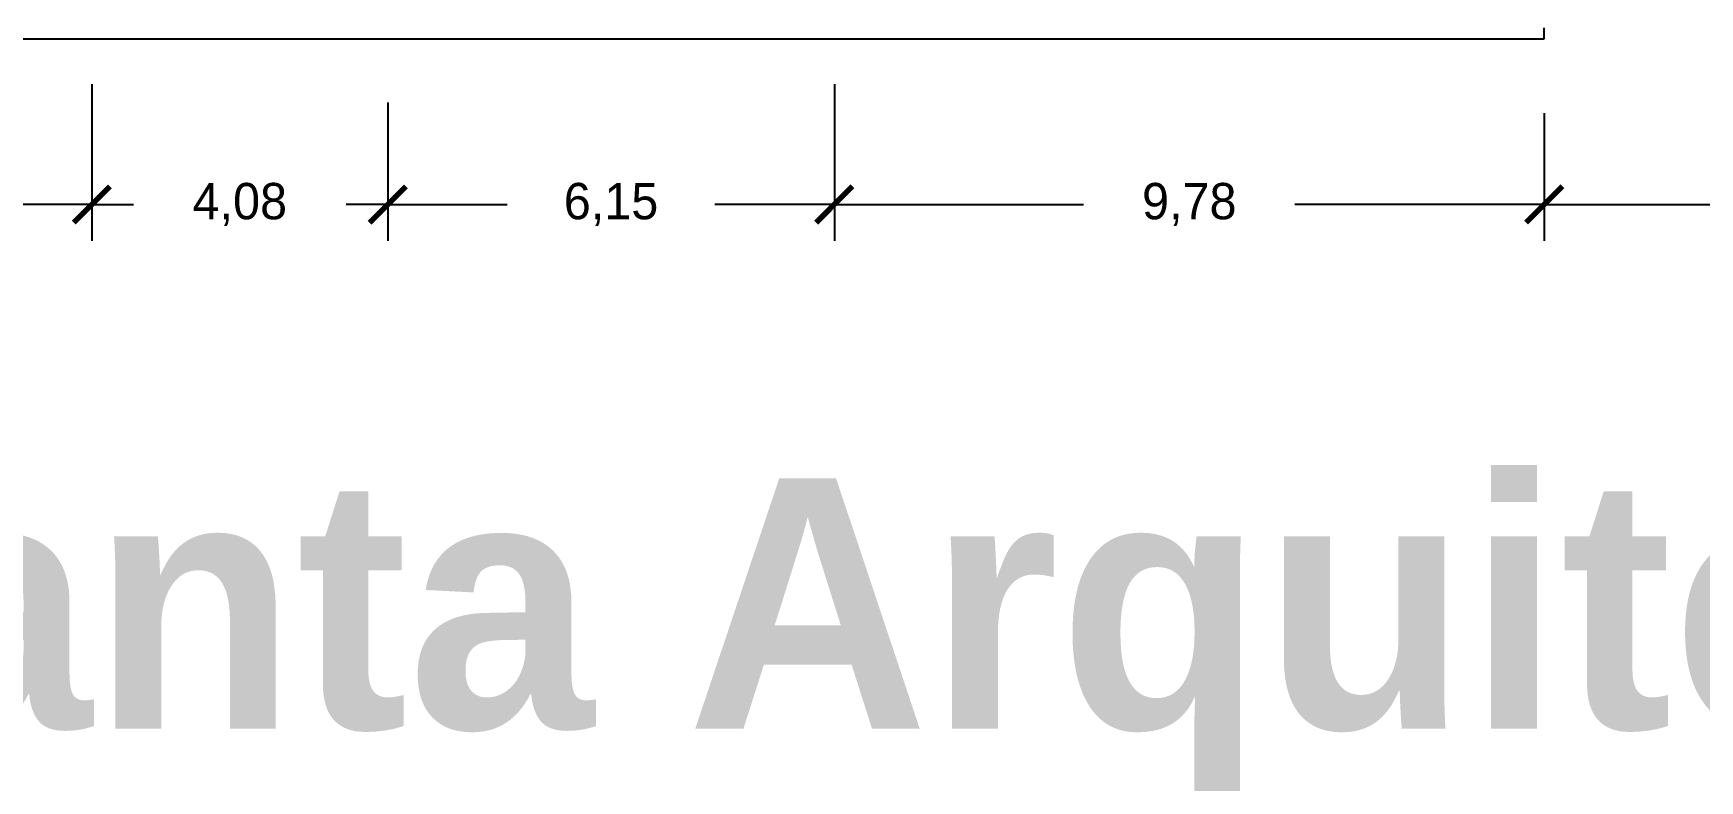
# Model space of a CAD drawing. Header units: millimetres. Extents: x -1615 to -538, y 177 to 397.
# Drawn here: x -1143.93 to -1120.98, y 299.51 to 309.8 of the extents above; entities that cross this region are included whole.
import ezdxf

# ---------------------------------------------------------------- set-up
doc = ezdxf.new("R2010")
doc.units = ezdxf.units.MM
doc.layers.add('MUROS', color=1, linetype='Continuous')
doc.styles.get("Standard").update_dxf_attribs({"font": 'stylu.ttf'})
doc.dimstyles.new('ISO-25', dxfattribs={"dimtxt": 0.5, "dimasz": 0.5, "dimexe": 0.5, "dimexo": 0.625, "dimtad": 0, "dimtih": 1, "dimtoh": 1, "dimtxsty": 'Standard', "dimblk": 'ARCHTICK', "dimcen": 2.5, "dimadec": 0, "dimazin": 0, "dimtfac": 1, "dimtmove": 0, "dimatfit": 3, "dimfxl": 0, "dimarcsym": 0})

# ---------------------------------------------------------------- blocks, each defined once
blk = doc.blocks.new('_ArchTick')
at = {"color": 0, "linetype": 'ByBlock', "const_width": 0.15}
blk.add_lwpolyline([(-0.5, -0.5), (0.5, 0.5)], dxfattribs=at)
blk = doc.blocks.new('*D241')
at = {"color": 0, "lineweight": -2}
for p, q in [((-1153.195, 309.098), (-1153.195, 306.942)), ((-1143.12, 309.098), (-1143.12, 306.942)), ((-1153.195, 307.442), (-1149.773, 307.442)), ((-1143.12, 307.442), (-1146.542, 307.442))]:
    blk.add_line(p, q, dxfattribs=at)
at = {"layer": 'Defpoints', "color": 0}
for p in [(-1153.195, 309.723), (-1143.12, 309.723), (-1143.12, 307.442)]:
    blk.add_point(p, dxfattribs=at)
at = {"color": 0, "lineweight": -2, "xscale": 0.5, "yscale": 0.5, "zscale": 0.5, "rotation": 180}
blk.add_blockref('_ArchTick', (-1153.195, 307.442), dxfattribs=at)
at = {"color": 0, "lineweight": -2, "xscale": 0.5, "yscale": 0.5, "zscale": 0.5}
blk.add_blockref('_ArchTick', (-1143.12, 307.442), dxfattribs=at)
at = {"color": 0, "insert": (-1148.157, 307.442), "char_height": 0.5, "attachment_point": 5}
blk.add_mtext('10,08', dxfattribs=at)
blk = doc.blocks.new('*D242')
at = {"color": 0, "lineweight": -2}
for p, q in [((-1143.12, 309.098), (-1143.12, 306.942)), ((-1139.045, 308.844), (-1139.045, 306.942)), ((-1143.12, 307.442), (-1143.62, 307.442)), ((-1143.12, 307.442), (-1142.548, 307.442)), ((-1139.045, 307.442), (-1139.617, 307.442)), ((-1139.045, 307.442), (-1138.545, 307.442))]:
    blk.add_line(p, q, dxfattribs=at)
at = {"layer": 'Defpoints', "color": 0}
for p in [(-1143.12, 309.723), (-1139.045, 309.469), (-1139.045, 307.442)]:
    blk.add_point(p, dxfattribs=at)
at = {"color": 0, "lineweight": -2, "xscale": 0.5, "yscale": 0.5, "zscale": 0.5}
blk.add_blockref('_ArchTick', (-1143.12, 307.442), dxfattribs=at)
at = {"color": 0, "lineweight": -2, "xscale": 0.5, "yscale": 0.5, "zscale": 0.5, "rotation": 180}
blk.add_blockref('_ArchTick', (-1139.045, 307.442), dxfattribs=at)
at = {"color": 0, "insert": (-1141.082, 307.442), "char_height": 0.5, "attachment_point": 5}
blk.add_mtext('4,08', dxfattribs=at)
blk = doc.blocks.new('*D271')
at = {"color": 0, "lineweight": -2}
for p, q in [((-1132.895, 309.098), (-1132.895, 306.942)), ((-1139.045, 308.844), (-1139.045, 306.942)), ((-1139.045, 307.442), (-1137.4, 307.442)), ((-1132.895, 307.442), (-1134.54, 307.442))]:
    blk.add_line(p, q, dxfattribs=at)
at = {"layer": 'Defpoints', "color": 0}
for p in [(-1132.895, 309.723), (-1139.045, 309.469), (-1132.895, 307.442)]:
    blk.add_point(p, dxfattribs=at)
at = {"color": 0, "lineweight": -2, "xscale": 0.5, "yscale": 0.5, "zscale": 0.5, "rotation": 180}
blk.add_blockref('_ArchTick', (-1139.045, 307.442), dxfattribs=at)
at = {"color": 0, "lineweight": -2, "xscale": 0.5, "yscale": 0.5, "zscale": 0.5}
blk.add_blockref('_ArchTick', (-1132.895, 307.442), dxfattribs=at)
at = {"color": 0, "insert": (-1135.97, 307.442), "char_height": 0.5, "attachment_point": 5}
blk.add_mtext('6,15', dxfattribs=at)
blk = doc.blocks.new('*D272')
at = {"color": 0, "lineweight": -2}
for p, q in [((-1132.895, 309.098), (-1132.895, 306.942)), ((-1123.12, 308.7), (-1123.12, 306.942)), ((-1132.895, 307.442), (-1129.462, 307.442)), ((-1123.12, 307.442), (-1126.553, 307.442))]:
    blk.add_line(p, q, dxfattribs=at)
at = {"layer": 'Defpoints', "color": 0}
for p in [(-1132.895, 309.723), (-1123.12, 309.325), (-1123.12, 307.442)]:
    blk.add_point(p, dxfattribs=at)
at = {"color": 0, "lineweight": -2, "xscale": 0.5, "yscale": 0.5, "zscale": 0.5, "rotation": 180}
blk.add_blockref('_ArchTick', (-1132.895, 307.442), dxfattribs=at)
at = {"color": 0, "lineweight": -2, "xscale": 0.5, "yscale": 0.5, "zscale": 0.5}
blk.add_blockref('_ArchTick', (-1123.12, 307.442), dxfattribs=at)
at = {"color": 0, "insert": (-1128.007, 307.442), "char_height": 0.5, "attachment_point": 5}
blk.add_mtext('9,78', dxfattribs=at)
blk = doc.blocks.new('*D243')
at = {"color": 0, "lineweight": -2}
for p, q in [((-1114.919, 315.668), (-1114.919, 306.942)), ((-1123.12, 308.7), (-1123.12, 306.942)), ((-1123.12, 307.442), (-1120.219, 307.442)), ((-1114.919, 307.442), (-1117.82, 307.442))]:
    blk.add_line(p, q, dxfattribs=at)
at = {"layer": 'Defpoints', "color": 0}
for p in [(-1114.919, 316.293), (-1123.12, 309.325), (-1114.919, 307.442)]:
    blk.add_point(p, dxfattribs=at)
at = {"color": 0, "lineweight": -2, "xscale": 0.5, "yscale": 0.5, "zscale": 0.5, "rotation": 180}
blk.add_blockref('_ArchTick', (-1123.12, 307.442), dxfattribs=at)
at = {"color": 0, "lineweight": -2, "xscale": 0.5, "yscale": 0.5, "zscale": 0.5}
blk.add_blockref('_ArchTick', (-1114.919, 307.442), dxfattribs=at)
at = {"color": 0, "insert": (-1119.02, 307.442), "char_height": 0.5, "attachment_point": 5}
blk.add_mtext('8,2', dxfattribs=at)

msp = doc.modelspace()

# ---------------------------------------------------------------- linework, layer by layer
at = {"layer": 'MUROS'}
for p, q in [((-1123.12, 309.723), (-1123.12, 309.873)), ((-1153.195, 309.723), (-1123.12, 309.723))]:
    msp.add_line(p, q, dxfattribs=at)

# ---------------------------------------------------------------- texts
at = {"insert": (-1126.349, 303.671), "char_height": 3.44596, "width": 71.25909, "attachment_point": 2}
msp.add_mtext('{\\fStylus BT|b1|i0|c0|p34;Planta Arquitectonica \\PSegundo Nivel}', dxfattribs=at)

# ---------------------------------------------------------------- dimensions: what is measured, and where the dimension line sits
for base, p1, p2, picture, middle in [((-1114.919, 307.442), (-1123.12, 309.325), (-1114.919, 316.293), '*D243', (-1119.02, 307.442)), ((-1139.044900628, 307.441916029), (-1143.119900628, 309.722989714), (-1139.044900628, 309.469100738), '*D242', (-1141.082400628, 307.441916029)), ((-1132.895, 307.442), (-1139.045, 309.469), (-1132.895, 309.723), '*D271', (-1135.97, 307.442)), ((-1123.119900628, 307.441916029), (-1132.894900628, 309.722989714), (-1123.119900628, 309.325021195), '*D272', (-1128.007400628, 307.441916029))]:
    dim = msp.add_linear_dim(base=base, p1=p1, p2=p2, dimstyle='ISO-25', override={"dimtmove": 1})
    dim.commit()
    dim.dimension.update_dxf_attribs({"geometry": picture, "text_midpoint": middle})
dim = msp.add_linear_dim(base=(-1143.119900628, 307.441916029), p1=(-1153.194900628, 309.722989714), p2=(-1143.119900628, 309.722989714), dimstyle='ISO-25')
dim.commit()
dim.dimension.update_dxf_attribs({"geometry": '*D241', "text_midpoint": (-1148.157400628, 307.441916029)})

doc.saveas('drawing.dxf')
